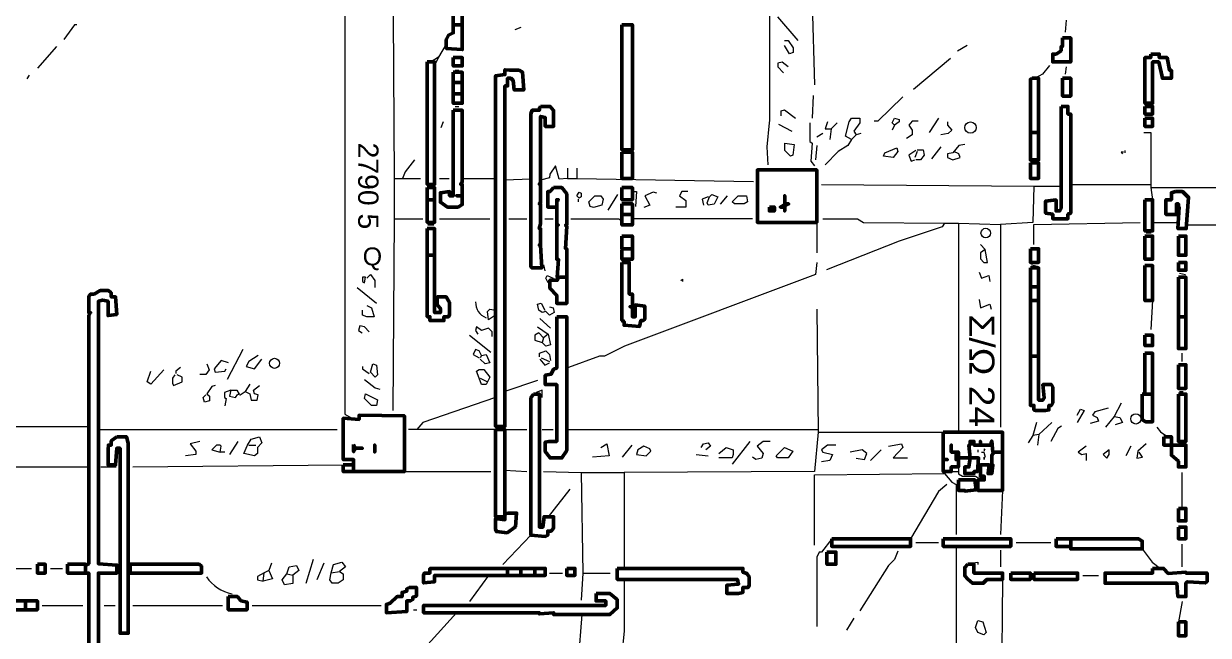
# Model space of a CAD drawing. Header units: metres. Extents: x 0.1 to 33.2, y 0 to 25.4.
# Drawn here: x 22.02 to 28.32, y 17.42 to 20.67 of the extents above; entities that cross this region are included whole.
import ezdxf

# ---------------------------------------------------------------- set-up
doc = ezdxf.new("R2010")
doc.units = ezdxf.units.M
for name, color, linetype, lineweight in [('P2D_GRAMMES', 7, 'Continuous', 18), ('P2D_MIKRA', 8, 'Continuous', 13), ('P2D_TOIXOI', 7, 'Continuous', 50), ('P2D_TOXA', 7, 'Continuous', 18)]:
    doc.layers.add(name, color=color, linetype=linetype, lineweight=lineweight)
doc.layers.add('P2D_KEIMENA', color=7, linetype='Continuous')
doc.styles.add('ARIAL', font='arial.ttf')

msp = doc.modelspace()

# ---------------------------------------------------------------- linework, layer by layer
at = {"layer": 'P2D_GRAMMES'}
for p, q in [((25.982924, 21.699009), (25.982924, 20.539075)), ((26.209625, 20.780375), (26.222594, 20.348575)), ((22.190075, 20.551775), (22.088475, 20.437475)), ((24.222075, 20.494625), (24.183975, 20.469726)), ((25.982924, 20.539075), (25.982924, 20.526375)), ((25.982924, 20.539075), (25.982924, 20.526375)), ((26.946225, 20.488275), (26.749375, 20.323175)), ((26.311225, 20.113625), (26.304875, 20.056475)), ((26.342975, 20.145375), (26.311225, 20.113625)), ((26.647775, 20.132675), (26.635075, 20.107275)), ((26.266775, 20.088225), (26.235025, 20.069175)), ((26.444575, 20.081875), (26.419175, 20.056475)), ((26.469975, 20.088225), (26.444575, 20.081875)), ((26.235025, 20.024725), (26.228675, 19.948525)), ((24.907875, 19.904075), (24.907875, 19.850034)), ((24.958675, 19.904075), (24.958675, 19.850034)), ((23.987125, 19.850034), (24.031575, 19.850034)), ((23.987125, 19.850034), (23.987125, 19.635761)), ((24.031575, 19.850034), (24.126825, 19.850034)), ((24.348887, 19.850034), (24.525956, 19.850034)), ((24.714021, 19.846925), (24.575869, 19.840575)), ((24.907875, 19.850034), (24.958675, 19.850034)), ((24.958675, 19.850034), (25.898475, 19.834225)), ((26.260425, 19.817918), (27.390465, 19.808825)), ((27.390465, 19.808825), (27.53434, 19.808825)), ((27.586168, 19.817918), (28.011525, 19.817918)), ((28.011525, 19.801121), (29.180125, 19.801121)), ((23.987125, 19.635761), (23.97975, 18.615025)), ((23.987125, 19.635761), (24.139525, 19.635761)), ((24.228425, 19.635761), (24.495125, 19.635761)), ((24.596725, 19.635761), (24.691975, 19.635761)), ((25.892125, 19.635761), (25.254348, 19.635761)), ((26.234478, 19.616015), (26.234478, 19.453225)), ((26.914475, 19.611975), (26.988477, 19.611975)), ((26.988477, 19.611975), (27.211715, 19.605625)), ((26.988477, 19.611975), (26.988477, 18.499612)), ((27.211715, 19.605625), (27.211715, 18.526125)), ((28.021741, 19.616015), (28.157699, 19.615386)), ((28.201943, 19.60373), (29.204055, 19.602635)), ((23.790275, 19.269075), (23.891875, 19.186525)), ((28.021741, 19.200283), (28.011525, 19.046825)), ((26.234478, 19.154775), (26.241375, 18.499612)), ((24.387175, 19.015075), (24.501475, 18.926175)), ((24.780875, 19.002375), (24.774525, 18.976975)), ((24.806275, 19.021425), (24.780875, 19.002375)), ((23.180675, 18.938875), (23.098125, 18.780125)), ((24.749125, 18.773775), (24.575869, 18.716625)), ((27.854275, 18.653125), (27.816175, 18.583275)), ((20.793279, 18.530627), (22.361339, 18.530627)), ((27.403425, 18.551525), (27.384375, 18.481675)), ((27.816175, 18.583275), (27.771725, 18.526125)), ((22.412819, 18.513687), (23.682325, 18.513687)), ((24.575869, 18.513687), (24.691975, 18.513687)), ((24.904219, 18.513687), (26.241225, 18.513886)), ((26.241375, 18.499612), (26.907435, 18.499612)), ((27.384375, 18.481675), (27.358975, 18.443575)), ((27.416125, 18.488025), (27.409775, 18.430875)), ((23.085425, 18.394117), (23.060025, 18.394117)), ((21.749712, 18.314414), (22.361339, 18.314414)), ((22.596475, 18.314414), (23.715784, 18.325822)), ((24.0411, 18.290034), (24.501475, 18.290034)), ((24.575869, 18.297525), (24.691975, 18.291175)), ((24.780875, 18.290034), (24.981782, 18.284825)), ((24.981782, 18.284825), (25.210028, 18.284825)), ((24.981782, 18.284825), (24.990425, 17.749855)), ((25.210028, 18.284825), (25.210028, 17.774803)), ((26.950162, 18.290034), (26.988477, 18.291175)), ((28.177709, 18.284825), (28.177709, 18.093714)), ((24.920575, 18.195925), (24.806275, 18.049452)), ((27.223244, 18.189998), (27.211715, 17.954625)), ((24.714021, 17.95145), (24.564975, 17.795875)), ((26.762075, 17.91216), (26.882725, 17.91216)), ((27.295475, 17.91216), (27.479625, 17.91216)), ((28.177709, 17.903825), (28.177709, 17.783175)), ((26.97554, 17.891266), (26.97554, 16.627475)), ((21.790025, 17.774803), (22.056725, 17.774803)), ((23.333075, 17.802225), (23.320375, 17.764125)), ((23.555325, 17.821275), (23.517225, 17.694275)), ((23.320375, 17.764125), (23.294975, 17.751425)), ((23.415625, 17.745075), (23.447375, 17.738725)), ((23.650575, 17.751425), (23.695025, 17.757775)), ((24.488775, 17.737625), (24.387175, 17.599025)), ((24.990425, 17.749855), (24.981782, 17.605375)), ((24.990425, 17.749855), (25.136475, 17.749855)), ((27.651075, 17.737625), (27.733625, 17.737625)), ((28.178125, 17.599025), (28.159041, 17.489613)), ((22.113875, 17.577286), (22.329775, 17.577286)), ((22.596475, 17.577286), (23.072725, 17.577286)), ((23.231475, 17.577286), (23.917275, 17.577286)), ((24.317325, 17.5387), (23.364825, 16.481425))]:
    msp.add_line(p, q, dxfattribs=at)
for points in [[(23.720425, 20.888325), (23.726775, 21.002695), (23.97975, 21.002695), (23.987125, 19.850034)], [(23.7236, 20.816258), (23.7236, 18.595975), (23.769711, 18.569661)], [(24.26335, 20.564475), (24.222075, 20.494625), (24.201862, 20.450175)], [(25.982924, 20.526375), (25.982924, 20.158075), (25.981025, 20.145375), (25.968325, 20.018375), (25.974675, 19.923125)], [(27.473275, 20.450175), (27.435175, 20.405725), (27.397075, 20.382909)], [(26.215975, 20.291425), (26.209625, 20.170447), (26.209625, 20.170447)], [(26.419175, 20.056475), (26.387425, 20.075525), (26.406475, 20.151725), (26.419175, 20.170447), (26.463625, 20.170447), (26.463625, 20.145375), (26.431875, 20.100925), (26.444575, 20.081875)], [(26.198036, 20.145375), (26.198036, 20.04695), (26.209625, 20.037425), (26.203275, 19.942175), (26.222325, 19.916775), (26.222325, 19.916775)], [(26.292175, 20.151725), (26.279475, 20.113625), (26.311225, 20.113625)], [(26.774775, 20.155189), (26.743025, 20.155189), (26.723975, 20.132675), (26.743025, 20.107275), (26.743025, 20.081875), (26.711275, 20.062825)], [(26.419175, 20.056475), (26.400125, 20.024725), (26.349325, 19.992975), (26.279475, 19.923125)], [(27.974925, 20.093554), (28.011525, 20.093554), (28.011525, 19.802475), (28.021741, 19.736963)], [(27.022425, 20.031075), (26.990675, 20.024725), (26.958925, 19.986625), (26.929423, 19.980275), (26.929423, 19.961225), (26.958925, 19.948525), (26.997025, 19.961225), (26.990675, 19.980275), (26.96413, 19.992871)], [(24.095075, 19.948525), (24.044275, 19.885025), (24.031575, 19.850034)], [(24.907875, 19.850034), (24.863425, 19.846925), (24.844375, 19.916775), (24.815094, 19.872325), (24.812625, 19.853275), (24.765, 19.840575)], [(27.390465, 19.808825), (27.384375, 19.616015), (27.211715, 19.605625)], [(24.926925, 19.635761), (25.180925, 19.635761), (25.198326, 19.624675)], [(26.266775, 19.635761), (26.450925, 19.635761), (26.482675, 19.616015), (26.914475, 19.611975)], [(26.914475, 19.611975), (26.901775, 19.592925), (26.673175, 19.516725), (26.285825, 19.364325)], [(27.390465, 19.497675), (27.390465, 19.605625), (27.955875, 19.616015)], [(27.104975, 19.497675), (27.130375, 19.472275), (27.105081, 19.453225), (27.105081, 19.421475), (27.124025, 19.403187), (27.143075, 19.403187), (27.130375, 19.472275)], [(24.749125, 19.059525), (24.806275, 19.021425), (24.818975, 18.964275), (24.793575, 18.957925), (24.774525, 18.976975)], [(24.780875, 19.002375), (24.755475, 19.027775), (24.73492, 19.015075), (24.73492, 18.989675), (24.774525, 18.976975)], [(23.263225, 18.907125), (23.212425, 18.875375), (23.199725, 18.849975), (23.244175, 18.837275), (23.282275, 18.888075)], [(22.761575, 18.830925), (22.691725, 18.754725), (22.672675, 18.767425), (22.691725, 18.824575)], [(23.117175, 18.722975), (23.084014, 18.710275), (23.084014, 18.684875), (23.091775, 18.678525), (23.085425, 18.640425)], [(23.117175, 18.722975), (23.110825, 18.691225), (23.142575, 18.684875), (23.155275, 18.702064), (23.167975, 18.697575), (23.193375, 18.716625)], [(23.117175, 18.722975), (23.148925, 18.722975), (23.161625, 18.702064)], [(23.218775, 18.754725), (23.193375, 18.716625), (23.218775, 18.703925), (23.225125, 18.670058), (23.256875, 18.670058), (23.263225, 18.697575), (23.244175, 18.703925), (23.237825, 18.722975), (23.269575, 18.748375)], [(24.525956, 18.684875), (24.139525, 18.551525), (24.107775, 18.513687)], [(27.485975, 18.551525), (27.416125, 18.488025), (27.384375, 18.481675)], [(27.816175, 18.583275), (27.847925, 18.576925), (27.860625, 18.551525), (27.822525, 18.538825)], [(24.525956, 18.513687), (24.107775, 18.513687), (24.063325, 18.513425)], [(26.241375, 18.499612), (26.222325, 18.290034), (25.210028, 18.284825)], [(28.044775, 18.526125), (28.063825, 18.500725), (28.101925, 18.475007)], [(26.616025, 18.424525), (26.685875, 18.437225), (26.692225, 18.418175), (26.641425, 18.362292), (26.717625, 18.362292)], [(27.668538, 18.424525), (27.625675, 18.392775), (27.644725, 18.380075), (27.668538, 18.386425), (27.668538, 18.348325)], [(26.988477, 18.354143), (26.988477, 18.278475), (27.009725, 18.265365), (27.079575, 18.265365), (27.111325, 18.245555)], [(26.222594, 17.897475), (26.222594, 18.272125), (26.914475, 18.279527), (26.952575, 18.234025), (26.97554, 18.221325), (26.97554, 17.954625)], [(26.927175, 18.221325), (26.882725, 18.183225), (26.7335, 17.932799)], [(26.3144, 17.932799), (26.260425, 17.861728), (26.247725, 17.861728), (26.234478, 17.833975), (26.234478, 17.465675)], [(26.666825, 17.865725), (26.647775, 17.821275), (26.616025, 17.789525), (26.463625, 17.548225)], [(27.966662, 17.878425), (28.019375, 17.808575), (28.063825, 17.774803)], [(23.650575, 17.751425), (23.663275, 17.795875), (23.707725, 17.808575), (23.726775, 17.783175), (23.695025, 17.757775)], [(23.320375, 17.764125), (23.339425, 17.719675), (23.288625, 17.706975)], [(23.695025, 17.757775), (23.715784, 17.745075), (23.715784, 17.713325), (23.688675, 17.695464), (23.656925, 17.695464), (23.644225, 17.713325), (23.650575, 17.751425)], [(25.210028, 17.716405), (25.210028, 17.440275), (25.198326, 17.319625), (25.198326, 16.646525)], [(27.223244, 17.716405), (27.211715, 16.580812), (27.125676, 16.580812)], [(24.984075, 17.529175), (24.965879, 17.281525), (24.965879, 16.646525)]]:
    msp.add_lwpolyline(points, dxfattribs=at)
for points in [[(26.647775, 20.132675), (26.635075, 20.145375), (26.647775, 20.170775), (26.673969, 20.164425), (26.673969, 20.151725)], [(26.590625, 19.967575), (26.596975, 19.986625), (26.660475, 20.012025), (26.666825, 19.992975), (26.641425, 19.961225)], [(24.488775, 19.097625), (24.482425, 19.142075), (24.495125, 19.154775), (24.525956, 19.148425), (24.525956, 19.123025)], [(23.060025, 18.394117), (23.066375, 18.424525), (23.060025, 18.430875), (23.040975, 18.430875), (23.015575, 18.405475)], [(27.790775, 18.405475), (27.759025, 18.380075), (27.778075, 18.361025), (27.790775, 18.380075)], [(23.415625, 17.745075), (23.428325, 17.783175), (23.466425, 17.789525), (23.479125, 17.764125), (23.447375, 17.738725), (23.447375, 17.694275), (23.402925, 17.687925), (23.390225, 17.713325)], [(23.288625, 17.706975), (23.294975, 17.751425), (23.26005, 17.732375), (23.26005, 17.713325)]]:
    msp.add_lwpolyline(points, close=True, dxfattribs=at)
at = {"layer": 'P2D_MIKRA'}
for p, q in [((26.025475, 20.710525), (26.133425, 20.583525)), ((27.562175, 20.691475), (27.555825, 20.627975)), ((24.660225, 20.653375), (24.628475, 20.640675)), ((27.035125, 20.558125), (26.984325, 20.526375)), ((24.310975, 20.425833), (24.330025, 20.425833)), ((27.562175, 20.443825), (27.555825, 20.405725)), ((22.044025, 20.399375), (22.031325, 20.380325)), ((24.310975, 20.232932), (24.330025, 20.232932)), ((26.882725, 20.170775), (26.831925, 20.094575)), ((24.247475, 20.151725), (24.234775, 20.119975)), ((26.031825, 20.139025), (26.101675, 20.100925)), ((26.768425, 19.992975), (26.755725, 19.961225)), ((26.895425, 20.018375), (26.844625, 19.954875)), ((27.873325, 19.999325), (27.873325, 19.986625)), ((24.171275, 19.817918), (24.190325, 19.817918)), ((24.228425, 19.850034), (24.279225, 19.850034)), ((24.965879, 19.738975), (24.965879, 19.726275)), ((25.174575, 19.764375), (25.123775, 19.681825)), ((25.758775, 19.758025), (25.720675, 19.713575)), ((24.164925, 19.602635), (24.196675, 19.602635)), ((24.787225, 19.635761), (24.831675, 19.635761)), ((27.987625, 19.561175), (28.013025, 19.561175)), ((28.171775, 19.582967), (28.190825, 19.582967)), ((24.780875, 19.389725), (24.787225, 19.357975)), ((27.378025, 19.389725), (27.409775, 19.383375)), ((28.165425, 19.345275), (28.197175, 19.338925)), ((24.761825, 19.103975), (24.818975, 19.053175)), ((24.450675, 18.907125), (24.444325, 18.894425)), ((28.177709, 18.919825), (28.177709, 18.875375)), ((24.768175, 18.894425), (24.812625, 18.875375)), ((24.444325, 18.786475), (24.482425, 18.767425)), ((28.165425, 18.716625), (28.184475, 18.716625)), ((24.774525, 18.513687), (24.831675, 18.513687)), ((23.155275, 18.449925), (23.110825, 18.380075)), ((23.212425, 18.430875), (23.250525, 18.430875)), ((25.250775, 18.430875), (25.199975, 18.367375)), ((25.879425, 18.449925), (25.784175, 18.329275)), ((26.577925, 18.405475), (26.520775, 18.348325)), ((27.092275, 18.405475), (27.092275, 18.392775)), ((27.905075, 18.424525), (27.879675, 18.373725)), ((25.593675, 18.380075), (25.657175, 18.373725)), ((22.425025, 18.314414), (22.507575, 18.314414)), ((27.211715, 17.872075), (27.211715, 17.783175)), ((22.158325, 17.774803), (22.221825, 17.774803)), ((23.612475, 17.802225), (23.574375, 17.713325)), ((24.812625, 17.749855), (24.882475, 17.749855)), ((22.444075, 17.577286), (22.501225, 17.577286)), ((24.088725, 17.554543), (24.107775, 17.554543)), ((26.431875, 17.510125), (26.393775, 17.446625))]:
    msp.add_line(p, q, dxfattribs=at)
for points in [[(22.298025, 20.668199), (22.285325, 20.668199), (22.228175, 20.589875)], [(26.063575, 20.583525), (26.082625, 20.583525), (26.110066, 20.545425), (26.110066, 20.520025), (26.088975, 20.513675), (26.063575, 20.558125)], [(26.082625, 20.443825), (26.050875, 20.469225), (26.02803, 20.462875), (26.02803, 20.443825), (26.057225, 20.412075)], [(26.692225, 20.285075), (26.558875, 20.155189), (26.539825, 20.155189)], [(26.044525, 20.183475), (26.044525, 20.208875), (26.063575, 20.215225), (26.120725, 20.170775)], [(26.929423, 20.151725), (26.929423, 20.132675), (26.952575, 20.107275), (26.933525, 20.088225), (26.895425, 20.081875)], [(26.762075, 19.999325), (26.723975, 19.973925), (26.736675, 19.942175), (26.755725, 19.948525)], [(26.768425, 20.001895), (26.800175, 20.001895), (26.806525, 19.973925), (26.787475, 19.948769), (26.762075, 19.948769)], [(27.866975, 19.990506), (27.854275, 19.990506), (27.860625, 19.980275)], [(25.257125, 19.779694), (25.276175, 19.779694), (25.269825, 19.700875)], [(25.384125, 19.770725), (25.365075, 19.777075), (25.320625, 19.758025), (25.346025, 19.707225), (25.314275, 19.694525)], [(25.549225, 19.779694), (25.517475, 19.779694), (25.504775, 19.758025), (25.538377, 19.732625), (25.538377, 19.697372), (25.485725, 19.697372)], [(25.657175, 19.751675), (25.625425, 19.738975), (25.631775, 19.707225)], [(26.235025, 19.402425), (26.228675, 19.338925), (25.212675, 18.957925), (25.104725, 18.903244), (25.079325, 18.903244), (24.914225, 18.843625)], [(27.098625, 19.351625), (27.111325, 19.319875), (27.149425, 19.332575), (27.155775, 19.300825)], [(23.841075, 19.319875), (23.860125, 19.338925), (23.882768, 19.307175), (23.882768, 19.269075)], [(24.806275, 19.294475), (24.793575, 19.319875), (24.799925, 19.332575), (24.831675, 19.319875)], [(25.511125, 19.307175), (25.519667, 19.313525), (25.519667, 19.300825)], [(23.841075, 19.173825), (23.866475, 19.161125), (23.879175, 19.113727), (23.841075, 19.113727), (23.817187, 19.123025), (23.817187, 19.148425)], [(24.812625, 19.167475), (24.831675, 19.161125), (24.838025, 19.135725), (24.812625, 19.123025), (24.793575, 19.142075), (24.774525, 19.135725), (24.755475, 19.148425), (24.749125, 19.180175), (24.768175, 19.186525), (24.787225, 19.148425)], [(27.098625, 19.205575), (27.104975, 19.161125), (27.155775, 19.180175), (27.162125, 19.154775)], [(23.853775, 19.034125), (23.828375, 19.059525), (23.802975, 19.065875), (23.796625, 19.040475), (23.815675, 19.027775)], [(24.507825, 19.008725), (24.507825, 19.034125), (24.488775, 19.053175), (24.450675, 19.040475), (24.425275, 19.059525), (24.418925, 19.040475), (24.431625, 19.021425)], [(24.450675, 18.907125), (24.437975, 18.932525), (24.418925, 18.938875), (24.406225, 18.913475), (24.437975, 18.894425)], [(24.450675, 18.907125), (24.476075, 18.913475), (24.495125, 18.869025), (24.469725, 18.862675), (24.444325, 18.888075)], [(24.758909, 18.900775), (24.758909, 18.919825), (24.793575, 18.932525), (24.812625, 18.913475), (24.818975, 18.881725)], [(22.990175, 18.862675), (23.002875, 18.830925), (22.983825, 18.807029), (22.952075, 18.807029)], [(23.104475, 18.869025), (23.066375, 18.881725), (23.028275, 18.837275), (23.034625, 18.818225), (23.085425, 18.824575), (23.091775, 18.837275)], [(23.817187, 18.849975), (23.817187, 18.837275), (23.853775, 18.811875)], [(24.761825, 18.888075), (24.787225, 18.856325), (24.812625, 18.869025)], [(22.818725, 18.805525), (22.806585, 18.786475), (22.806585, 18.761075), (22.812375, 18.748375), (22.858845, 18.767425), (22.858845, 18.792825), (22.831425, 18.805525)], [(22.850475, 18.843625), (22.825075, 18.824575), (22.825075, 18.811875)], [(23.034625, 18.748375), (23.015575, 18.742025), (22.990175, 18.703925), (23.003648, 18.691225), (23.003648, 18.665825), (22.977475, 18.659475), (22.971125, 18.684875), (22.983825, 18.697575)], [(23.828375, 18.780125), (23.885525, 18.735675), (23.910925, 18.729325)], [(24.774525, 18.684875), (24.774525, 18.722975), (24.742775, 18.710275)], [(27.619325, 18.589625), (27.638375, 18.621375), (27.657425, 18.615025), (27.619325, 18.551525)], [(27.784425, 18.627725), (27.714575, 18.608675), (27.701875, 18.589625), (27.727275, 18.576925), (27.733625, 18.557875), (27.689175, 18.545175)], [(27.536775, 18.532475), (27.517725, 18.519775), (27.479625, 18.449925)], [(22.952075, 18.449925), (22.901275, 18.437225), (22.932118, 18.399125), (22.932118, 18.380075), (22.875875, 18.373725)], [(25.085675, 18.418175), (25.117425, 18.437225), (25.130125, 18.373725), (25.041225, 18.367375)], [(25.619075, 18.418175), (25.631775, 18.437225), (25.657175, 18.443575), (25.669875, 18.424525), (25.644475, 18.405475)], [(25.714325, 18.386425), (25.752425, 18.418175), (25.790438, 18.405475), (25.790438, 18.380075), (25.784175, 18.362292), (25.714325, 18.362292)], [(25.987375, 18.450869), (25.949275, 18.450869), (25.917525, 18.424525), (25.949275, 18.386425), (25.942925, 18.361025), (25.911175, 18.354675), (25.892125, 18.367375)], [(26.336625, 18.430875), (26.292175, 18.430875), (26.260425, 18.405475), (26.266775, 18.392775), (26.317575, 18.380075), (26.304875, 18.348325), (26.260425, 18.341975)], [(26.444575, 18.361025), (26.489025, 18.354675), (26.501725, 18.386425), (26.476325, 18.405475), (26.412825, 18.392775)], [(27.130375, 18.405475), (27.125676, 18.411825), (27.125676, 18.399125)], [(27.987625, 18.437225), (27.943175, 18.399125), (27.936825, 18.361025), (27.968575, 18.367375), (27.949525, 18.392775)], [(27.111325, 18.394117), (27.124025, 18.394117), (27.130375, 18.367375)], [(27.125676, 18.367375), (27.125676, 18.354675), (27.125676, 18.367375)], [(27.054175, 17.802225), (27.092275, 17.808575), (27.092275, 17.795875)]]:
    msp.add_lwpolyline(points, dxfattribs=at)
for points in [[(26.064509, 20.037425), (26.114375, 20.031075), (26.108025, 19.973925), (26.095325, 19.967575), (26.064509, 19.999325)], [(24.971375, 19.745325), (24.958675, 19.758025), (24.971375, 19.777075), (24.981782, 19.770725), (24.981782, 19.751675)], [(25.053925, 19.758025), (25.085675, 19.758025), (25.098375, 19.738975), (25.092025, 19.707225), (25.047575, 19.694525), (25.028525, 19.700875), (25.022175, 19.726275)], [(25.663525, 19.751675), (25.676225, 19.764375), (25.707975, 19.751675), (25.688925, 19.713575), (25.657175, 19.707225), (25.650825, 19.719925)], [(25.815925, 19.758025), (25.860375, 19.758025), (25.866725, 19.726275), (25.847675, 19.714766), (25.796875, 19.714766), (25.784175, 19.726275)], [(23.834725, 19.324381), (23.817187, 19.324381), (23.817187, 19.300825), (23.828375, 19.294475)], [(23.860125, 18.818225), (23.872825, 18.862675), (23.891875, 18.856325), (23.898225, 18.805525), (23.885525, 18.792825)], [(24.476075, 18.752684), (24.450675, 18.752684), (24.437975, 18.786475), (24.425275, 18.824575), (24.437975, 18.833759), (24.463375, 18.833759), (24.495125, 18.792825)], [(23.834725, 18.703925), (23.898225, 18.672175), (23.891875, 18.641846), (23.866475, 18.641846), (23.828375, 18.678525)], [(23.26005, 18.418175), (23.26005, 18.386425), (23.244175, 18.373725), (23.187025, 18.386425), (23.206075, 18.430875), (23.225125, 18.462625), (23.269575, 18.475325), (23.282275, 18.443575)], [(25.346025, 18.411825), (25.314275, 18.424525), (25.282525, 18.405475), (25.276175, 18.380075), (25.326975, 18.373725), (25.352375, 18.399125)], [(26.063575, 18.418175), (26.108025, 18.399125), (26.082625, 18.362292), (26.025475, 18.362292), (26.019125, 18.373725)], [(27.092275, 17.497425), (27.117675, 17.491075), (27.136725, 17.433925), (27.124025, 17.421225), (27.092275, 17.433925), (27.079575, 17.459325)]]:
    msp.add_lwpolyline(points, close=True, dxfattribs=at)
at = {"layer": 'P2D_TOIXOI'}
for points in [[(24.300654, 21.15185), (24.300654, 21.024882), (24.300654, 21.024882), (24.300654, 20.668199), (24.348887, 20.668199), (24.348887, 20.97405), (24.40305, 20.9804), (24.40305, 21.024882), (24.348887, 21.024882), (24.348887, 21.15185)], [(24.300654, 20.668199), (24.300654, 20.6248), (24.27605, 20.6121), (24.26335, 20.5867), (24.26335, 20.54225), (24.348887, 20.5359), (24.348887, 20.668199)], [(25.198326, 20.668199), (25.198326, 20.001895), (25.254348, 20.001895), (25.254348, 20.668199)], [(27.542319, 20.598085), (27.542319, 20.55495), (27.53434, 20.5486), (27.53434, 20.52955), (27.5082, 20.511807), (27.490615, 20.511807), (27.490615, 20.469726), (27.586168, 20.469726), (27.586168, 20.598085)], [(24.300654, 20.492915), (24.300654, 20.448443), (24.348887, 20.448443), (24.348887, 20.492915)], [(28.011525, 20.511807), (28.011525, 20.492915), (27.980302, 20.492915), (27.980302, 20.250294), (28.021741, 20.250294), (28.021741, 20.469726), (28.0543, 20.469726), (28.07335, 20.382909), (28.121811, 20.382909), (28.121811, 20.425833), (28.11145, 20.425833), (28.09875, 20.492915), (28.056887, 20.492915), (28.056887, 20.511807)], [(24.162241, 20.469726), (24.162241, 20.30095), (24.162241, 20.30095), (24.162241, 20.232932), (24.16175, 20.232932), (24.162241, 20.2184), (24.162241, 20.093554), (24.16175, 20.093554), (24.162241, 20.0914), (24.162241, 20.04695), (24.16175, 20.04695), (24.162241, 20.0406), (24.162241, 20.001895), (24.162241, 20.001895), (24.162241, 19.817918), (24.201862, 19.817918), (24.201862, 20.271581), (24.19985, 20.271581), (24.201862, 20.2692), (24.201862, 20.469726)], [(24.5999, 20.425833), (24.575869, 20.42795), (24.575869, 20.40255), (24.525956, 20.3962), (24.525956, 18.530627), (24.575869, 18.530627), (24.575869, 18.572389), (24.575869, 18.572389), (24.575869, 18.7325), (24.575869, 18.7325), (24.575869, 20.342622), (24.589634, 20.342622), (24.589634, 20.382909), (24.60625, 20.382909), (24.61895, 20.3708), (24.6253, 20.321027), (24.6761, 20.321027), (24.66975, 20.41525), (24.6507, 20.425833)], [(24.300654, 20.41525), (24.300654, 20.361153), (24.348887, 20.361153), (24.348887, 20.41525)], [(24.300654, 20.361153), (24.300654, 20.30095), (24.348887, 20.30095), (24.348887, 20.361153)], [(27.3812, 20.382909), (27.371641, 20.37715), (27.371641, 20.250294), (27.371641, 20.250294), (27.371641, 20.093554), (27.415096, 20.093554), (27.415096, 20.382909)], [(27.542319, 20.382909), (27.542319, 20.28825), (27.586168, 20.28825), (27.586168, 20.382909)], [(24.300654, 20.30095), (24.300654, 20.250294), (24.348887, 20.250294), (24.348887, 20.30095)], [(24.765, 20.232932), (24.758909, 20.22475), (24.758909, 20.212991), (24.72055, 20.212991), (24.714021, 20.193), (24.714021, 20.03425), (24.714021, 20.03425), (24.714021, 19.3802), (24.72055, 19.37385), (24.77135, 19.37385), (24.765, 19.4945), (24.75865, 19.4945), (24.765, 19.50085), (24.765, 19.582967), (24.75865, 19.582967), (24.765, 19.6088), (24.765, 19.714766), (24.75865, 19.714766), (24.765, 19.7231), (24.765, 19.817918), (24.75865, 19.817918), (24.765, 19.8247), (24.765, 20.1803), (24.790605, 20.17395), (24.790605, 20.126779), (24.83485, 20.126779), (24.83485, 20.21205), (24.8158, 20.232932)], [(27.53434, 20.232932), (27.53434, 20.126779), (27.53434, 20.126779), (27.53434, 19.69135), (27.52725, 19.677334), (27.507882, 19.677334), (27.507882, 19.7358), (27.452364, 19.72945), (27.452364, 19.66595), (27.490615, 19.6596), (27.490615, 19.635761), (27.542319, 19.635761), (27.542319, 19.635761), (27.571303, 19.635761), (27.571303, 19.6596), (27.586168, 19.66595), (27.586168, 19.736963), (27.586168, 19.736963), (27.586168, 20.192332), (27.571303, 20.192332), (27.571303, 20.232932)], [(27.980302, 20.232932), (27.980302, 20.192332), (28.021741, 20.192332), (28.021741, 20.232932)], [(24.300654, 20.212991), (24.300654, 19.76755), (24.30145, 19.758025), (24.280957, 19.758025), (24.280957, 19.78025), (24.232235, 19.7739), (24.232235, 19.7231), (24.2697, 19.697372), (24.32685, 19.697372), (24.348887, 19.7104), (24.348887, 19.758025), (24.319706, 19.758025), (24.319706, 19.758025), (24.348887, 19.758025), (24.348887, 19.817918), (24.33955, 19.817918), (24.348887, 19.83105), (24.348887, 20.001895), (24.348887, 20.001895), (24.348887, 20.192332), (24.348887, 20.192332), (24.348887, 20.212991)], [(27.980302, 20.170447), (27.980302, 20.126779), (28.021741, 20.126779), (28.021741, 20.170447)], [(27.371641, 20.093554), (27.371641, 19.948769), (27.415096, 19.948769), (27.415096, 20.093554)], [(25.198326, 19.990506), (25.198326, 19.850034), (25.254348, 19.850034), (25.254348, 19.990506)], [(27.371641, 19.93265), (27.371641, 19.850034), (27.415096, 19.850034), (27.415096, 19.93265)], [(26.19375, 19.895649), (26.1874, 19.895649), (25.918942, 19.895649), (25.918942, 19.616015), (26.234478, 19.616015), (26.234478, 19.895649)], [(24.162241, 19.801121), (24.162241, 19.736963), (24.201862, 19.736963), (24.201862, 19.801121)], [(24.83485, 19.801121), (24.8158, 19.779694), (24.8031, 19.779694), (24.8031, 19.697372), (24.8516, 19.697372), (24.8516, 19.736963), (24.86025, 19.736963), (24.8516, 19.72945), (24.8516, 19.602635), (24.86025, 19.602635), (24.8516, 19.60245), (24.8516, 19.419957), (24.86025, 19.419957), (24.8539, 19.324381), (24.904219, 19.324381), (24.904219, 19.47545), (24.89835, 19.47545), (24.9047, 19.5961), (24.89835, 19.602635), (24.904219, 19.602635), (24.904219, 19.76755), (24.8793, 19.801121)], [(25.198326, 19.801121), (25.198326, 19.736963), (25.254348, 19.736963), (25.254348, 19.801121)], [(24.162241, 19.736963), (24.162241, 19.616015), (24.201862, 19.616015), (24.201862, 19.736963)], [(26.064509, 19.758025), (26.064509, 19.758025), (26.064509, 19.714766), (26.0858, 19.714766), (26.064509, 19.70405), (26.064509, 19.677334), (26.064509, 19.677334), (26.064509, 19.697372), (26.04135, 19.697372), (26.064509, 19.7104)], [(27.980302, 19.736963), (27.980302, 19.5707), (28.021741, 19.5707), (28.021741, 19.736963)], [(28.1432, 19.779694), (28.121811, 19.7739), (28.121811, 19.736963), (28.0924, 19.736963), (28.0924, 19.658656), (28.147974, 19.658656), (28.147974, 19.714766), (28.159041, 19.714766), (28.159041, 19.697372), (28.16225, 19.697372), (28.1559, 19.582967), (28.20035, 19.582967), (28.21305, 19.7485), (28.1813, 19.779694)], [(25.198326, 19.714766), (25.198326, 19.658656), (25.254348, 19.658656), (25.254348, 19.714766)], [(25.982924, 19.697372), (26.0096, 19.697372), (26.0096, 19.677334), (25.982924, 19.677334)], [(25.198326, 19.658656), (25.198326, 19.602635), (25.254348, 19.602635), (25.254348, 19.658656)], [(24.162241, 19.582967), (24.162241, 19.522678), (24.162241, 19.522678), (24.162241, 19.441583), (24.201862, 19.441583), (24.201862, 19.582967)], [(25.198326, 19.542815), (25.198326, 19.47545), (25.254348, 19.47545), (25.254348, 19.542815)], [(27.980302, 19.542815), (27.980302, 19.419957), (28.021741, 19.419957), (28.021741, 19.542815)], [(28.159041, 19.542815), (28.159041, 19.441583), (28.198901, 19.441583), (28.198901, 19.542815)], [(25.2095, 19.47545), (25.198326, 19.4691), (25.198326, 19.419957), (25.254348, 19.419957), (25.254348, 19.47545)], [(27.371641, 19.47545), (27.371641, 19.403187), (27.415096, 19.403187), (27.415096, 19.47545)], [(24.162241, 19.441583), (24.162241, 19.113727), (24.176971, 19.113727), (24.176971, 19.093199), (24.251397, 19.093199), (24.251397, 19.113727), (24.27605, 19.113727), (24.280957, 19.1262), (24.280957, 19.1897), (24.26335, 19.219545), (24.215511, 19.219545), (24.215511, 19.177), (24.232235, 19.15795), (24.232235, 19.135725), (24.201862, 19.135725), (24.201862, 19.403187), (24.201862, 19.403187), (24.201862, 19.441583)], [(25.198326, 19.403187), (25.198326, 19.09445), (25.210028, 19.0881), (25.210028, 19.06905), (25.29205, 19.0627), (25.2984, 19.093199), (25.3111, 19.093199), (25.319919, 19.1008), (25.319919, 19.17065), (25.268767, 19.177), (25.268767, 19.113727), (25.254348, 19.113727), (25.254348, 19.167475), (25.24125, 19.167475), (25.254348, 19.17065), (25.254348, 19.23415), (25.236714, 19.23415), (25.236714, 19.37385), (25.236714, 19.37385), (25.236714, 19.403187)], [(27.371641, 19.37385), (27.371641, 19.272762), (27.415096, 19.272762), (27.415096, 19.37385)], [(27.980302, 19.38655), (27.980302, 19.200283), (28.021741, 19.200283), (28.021741, 19.38655)], [(28.159041, 19.403187), (28.159041, 19.36115), (28.198901, 19.36115), (28.198901, 19.403187)], [(24.86025, 19.324381), (24.8539, 19.308233), (24.815094, 19.308233), (24.815094, 19.2659), (24.8516, 19.2278), (24.8516, 19.185043), (24.904219, 19.185043), (24.904219, 19.324381)], [(28.159041, 19.324381), (28.159041, 19.113727), (28.198901, 19.113727), (28.198901, 19.324381)], [(27.371641, 19.272762), (27.371641, 19.200283), (27.415096, 19.200283), (27.415096, 19.272762)], [(27.371641, 19.200283), (27.371641, 18.903244), (27.415096, 18.903244), (27.415096, 19.200283)], [(24.8516, 19.113727), (24.8516, 18.84045), (24.83485, 18.8341), (24.82215, 18.8087), (24.790605, 18.80235), (24.790605, 18.752684), (24.83485, 18.752684), (24.83485, 18.752684), (24.8516, 18.752684), (24.8516, 18.450869), (24.80945, 18.450869), (24.790605, 18.44675), (24.790605, 18.39595), (24.8158, 18.362292), (24.8793, 18.362292), (24.904219, 18.4023), (24.904219, 19.113727)], [(28.159041, 19.113727), (28.159041, 18.944055), (28.198901, 18.944055), (28.198901, 19.113727)], [(27.980302, 19.015808), (27.980302, 18.960306), (28.021741, 18.960306), (28.021741, 19.015808)], [(27.980302, 18.919947), (27.980302, 18.702064), (28.021741, 18.702064), (28.021741, 18.919947)], [(27.371641, 18.903244), (27.371641, 18.641846), (27.390465, 18.641846), (27.390465, 18.6182), (27.40025, 18.614813), (27.45105, 18.614813), (27.46969, 18.6182), (27.46969, 18.641846), (27.4828, 18.641846), (27.490615, 18.6563), (27.490615, 18.73885), (27.4828, 18.752684), (27.43835, 18.752684), (27.4447, 18.6817), (27.43835, 18.670058), (27.415096, 18.670058), (27.415096, 18.880138), (27.415096, 18.880138), (27.415096, 18.903244)], [(28.159041, 18.858442), (28.159041, 18.7325), (28.198901, 18.7325), (28.198901, 18.858442)], [(24.7269, 18.702064), (24.714021, 18.6817), (24.714021, 18.641846), (24.7142, 18.641846), (24.714021, 18.6309), (24.714021, 18.572389), (24.714021, 18.572389), (24.714021, 17.95145), (24.7904, 17.9451), (24.8031, 17.95145), (24.8031, 17.972942), (24.82215, 17.972942), (24.83485, 17.98955), (24.83485, 18.049452), (24.78405, 18.049452), (24.7777, 17.994658), (24.758909, 17.994658), (24.758909, 18.702064)], [(27.966662, 18.702064), (27.966662, 18.5674), (27.98445, 18.5547), (28.021741, 18.5547), (28.021741, 18.702064)], [(28.159041, 18.702064), (28.159041, 18.450869), (28.198901, 18.450869), (28.198901, 18.702064)], [(23.7998, 18.589422), (23.799537, 18.589422), (23.799537, 18.5674), (23.715784, 18.57375), (23.715784, 18.354143), (23.770422, 18.354143), (23.770422, 18.290034), (24.0411, 18.290034), (24.0411, 18.58645)], [(22.51075, 18.475007), (22.480924, 18.4531), (22.480924, 18.430875), (22.4663, 18.430875), (22.463997, 18.40865), (22.463997, 18.325822), (22.5044, 18.325822), (22.51075, 18.413845), (22.528402, 18.413845), (22.528402, 17.796474), (22.528402, 17.796474), (22.528402, 17.429692), (22.57193, 17.429692), (22.57193, 18.4404), (22.56155, 18.475007)], [(24.525956, 18.513687), (24.525956, 18.049452), (24.575869, 18.049452), (24.575869, 18.513687)], [(26.907435, 18.499612), (26.907435, 18.354143), (26.929423, 18.354143), (26.929423, 18.354143), (26.907435, 18.354143), (26.907435, 18.290034), (26.950162, 18.290034), (26.950162, 18.314414), (26.988477, 18.314414), (26.988477, 18.354143), (26.97554, 18.354143), (26.97554, 18.394117), (26.950162, 18.394117), (26.950162, 18.430875), (26.950162, 18.430875), (26.950162, 18.394117), (26.988477, 18.394117), (26.988477, 18.362292), (27.051, 18.362292), (27.04465, 18.314414), (27.021987, 18.314414), (27.021987, 18.279527), (27.070416, 18.279527), (27.070416, 18.290034), (27.0891, 18.290034), (27.09545, 18.362292), (27.051, 18.362292), (27.04465, 18.430875), (27.050603, 18.430875), (27.050603, 18.450869), (27.070416, 18.450869), (27.070416, 18.430875), (27.105081, 18.430875), (27.105081, 18.450869), (27.105081, 18.450869), (27.105081, 18.430875), (27.15895, 18.430875), (27.1653, 18.4531), (27.17165, 18.394117), (27.223244, 18.394117), (27.223244, 18.499612)], [(28.081023, 18.475007), (28.081023, 18.430875), (28.121811, 18.430875), (28.121811, 18.3769), (28.159041, 18.34515), (28.159041, 18.314414), (28.198901, 18.314414), (28.198901, 18.430875), (28.159041, 18.430875), (28.159041, 18.430875), (28.121811, 18.430875), (28.121811, 18.475007)], [(23.770422, 18.43405), (23.78075, 18.413845), (23.817187, 18.413845), (23.817187, 18.413845), (23.78075, 18.413845), (23.770422, 18.39595)], [(23.882768, 18.430875), (23.882768, 18.430875), (23.882768, 18.394117), (23.882768, 18.394117)], [(27.178, 18.394117), (27.1653, 18.3769), (27.1653, 18.325822), (27.17165, 18.325822), (27.1653, 18.279527), (27.14625, 18.279527), (27.1526, 18.325822), (27.105081, 18.325822), (27.105081, 18.265365), (27.125676, 18.265365), (27.125676, 18.245555), (27.092275, 18.245555), (27.092275, 18.189998), (27.223244, 18.189998), (27.223244, 18.394117)], [(23.715784, 18.325822), (23.715784, 18.290034), (23.770422, 18.290034), (23.770422, 18.325822)], [(26.988477, 18.245555), (26.988477, 18.189998), (27.021987, 18.189998), (27.021987, 18.1864), (27.08275, 18.19275), (27.0764, 18.245555)], [(28.159041, 18.093714), (28.159041, 18.02765), (28.198901, 18.02765), (28.198901, 18.093714)], [(24.59355, 18.068925), (24.575869, 18.06575), (24.575869, 18.034), (24.525956, 18.04035), (24.525956, 17.9832), (24.53005, 17.9705), (24.5872, 17.96415), (24.63165, 17.9959), (24.638, 18.068925)], [(28.159041, 17.994658), (28.159041, 17.932799), (28.198901, 17.932799), (28.198901, 17.994658)], [(26.3144, 17.932799), (26.3144, 17.891266), (26.7335, 17.891266), (26.7335, 17.932799)], [(26.907435, 17.932799), (26.907435, 17.891266), (27.2669, 17.891266), (27.2669, 17.932799)], [(27.507882, 17.932799), (27.507882, 17.891266), (27.586168, 17.891266), (27.586168, 17.932799)], [(27.586168, 17.932799), (27.586168, 17.878425), (27.966662, 17.878425), (27.966662, 17.9197), (27.94635, 17.932799)], [(26.289, 17.861728), (26.289, 17.796474), (26.336625, 17.796474), (26.336625, 17.861728)], [(22.088475, 17.796474), (22.088475, 17.749855), (22.12975, 17.749855), (22.12975, 17.796474)], [(22.249077, 17.796474), (22.249077, 17.749855), (22.343979, 17.749855), (22.343979, 17.796474)], [(22.581199, 17.796474), (22.581199, 17.749855), (22.9616, 17.749855), (22.9616, 17.78635), (22.9489, 17.796474)], [(24.18715, 17.774803), (24.176971, 17.77365), (24.176971, 17.749855), (24.14905, 17.749855), (24.142912, 17.7419), (24.142912, 17.69745), (24.201862, 17.7038), (24.201862, 17.737625), (24.589634, 17.737625), (24.589634, 17.774803)], [(24.589634, 17.774803), (24.589634, 17.737625), (24.661019, 17.737625), (24.661019, 17.774803)], [(24.661019, 17.774803), (24.661019, 17.737625), (24.73492, 17.737625), (24.73492, 17.774803)], [(24.73492, 17.774803), (24.73492, 17.737625), (24.790605, 17.737625), (24.790605, 17.774803)], [(24.904219, 17.774803), (24.904219, 17.737625), (24.947827, 17.737625), (24.947827, 17.774803)], [(25.173609, 17.774803), (25.173609, 17.716405), (25.790438, 17.716405), (25.790438, 17.716405), (25.81275, 17.716405), (25.8191, 17.6911), (25.7556, 17.68475), (25.7556, 17.641404), (25.8191, 17.641404), (25.84196, 17.64665), (25.84196, 17.673184), (25.8699, 17.673184), (25.875304, 17.68475), (25.875304, 17.7292), (25.86355, 17.74825), (25.84196, 17.7546), (25.84196, 17.774803)], [(27.0383, 17.796474), (27.021987, 17.78), (27.021987, 17.73555), (27.0383, 17.7165), (27.0637, 17.695464), (27.12085, 17.695464), (27.1399, 17.716405), (27.223244, 17.716405), (27.223244, 17.749855), (27.070416, 17.749855), (27.070416, 17.796474)], [(28.021741, 17.774803), (28.021741, 17.749855), (27.76855, 17.749855), (27.76855, 17.695464), (28.14955, 17.695464), (28.1559, 17.624681), (28.198901, 17.624681), (28.198901, 17.69745), (28.2067, 17.7038), (28.30195, 17.69745), (28.311475, 17.7038), (28.311475, 17.749855), (28.198901, 17.749855), (28.198901, 17.7546), (28.1051, 17.74825), (28.0797, 17.774803)], [(27.2669, 17.749855), (27.2669, 17.716405), (27.371641, 17.716405), (27.371641, 17.749855)], [(27.390465, 17.749855), (27.390465, 17.716405), (27.6225, 17.716405), (27.6225, 17.749855)], [(21.6154, 17.69745), (21.57095, 17.6784), (21.5646, 17.65935), (21.541499, 17.64665), (21.541499, 17.58315), (21.58365, 17.554543), (22.024975, 17.554543), (22.024975, 17.601949), (21.6027, 17.601949), (21.60905, 17.63395), (21.664735, 17.64665), (21.664735, 17.6911)], [(24.0665, 17.673184), (24.0538, 17.6657), (24.0538, 17.653), (24.0284, 17.64665), (24.0284, 17.624681), (24.003, 17.624681), (23.9649, 17.5895), (23.944909, 17.58315), (23.944909, 17.5387), (24.0538, 17.54505), (24.0538, 17.601949), (24.07285, 17.601949), (24.08555, 17.60855), (24.08555, 17.62125), (24.1046, 17.6276), (24.1046, 17.673184)], [(22.024975, 17.601949), (22.024975, 17.554543), (22.088475, 17.554543), (22.088475, 17.601949)], [(23.103305, 17.624681), (23.103305, 17.554543), (23.203853, 17.554543), (23.203853, 17.59585), (23.17115, 17.6022), (23.1521, 17.624681)], [(25.060487, 17.641404), (25.060487, 17.601949), (25.112266, 17.601949), (25.112266, 17.577286), (24.142912, 17.577286), (24.142912, 17.5387), (24.758909, 17.5387), (24.758909, 17.53235), (24.83485, 17.5387), (24.83485, 17.529175), (25.1333, 17.529175), (25.173609, 17.5641), (25.173609, 17.60855), (25.1333, 17.641404)], [(28.159041, 17.489613), (28.159041, 17.415933), (28.198901, 17.415933), (28.198901, 17.489613)]]:
    msp.add_lwpolyline(points, close=True, dxfattribs=at)
msp.add_lwpolyline([(22.412819, 17.320932), (22.412819, 17.45615), (22.412819, 17.45615), (22.412819, 17.554543), (22.412819, 17.554543), (22.412819, 17.749855), (22.511513, 17.749855), (22.511513, 17.7927), (22.412819, 17.79905), (22.412819, 17.814235), (22.412819, 17.814235), (22.412819, 17.891266), (22.412819, 17.891266), (22.412819, 19.167475), (22.412819, 19.167475), (22.412819, 19.19605), (22.43455, 19.2024), (22.463997, 19.19605), (22.463997, 19.11985), (22.51075, 19.1262), (22.5044, 19.219545), (22.480924, 19.219545), (22.480924, 19.2405), (22.4663, 19.2532), (22.42185, 19.2532), (22.3901, 19.23415), (22.37105, 19.23415), (22.361339, 19.22145), (22.361339, 19.135725), (22.37105, 19.135725), (22.361339, 19.11985), (22.361339, 17.79905), (22.343979, 17.7927), (22.343979, 17.749855), (22.361339, 17.749855), (22.361339, 17.429692), (22.361339, 17.429692), (22.361339, 17.34185)], dxfattribs=at)
at = {"layer": 'P2D_TOXA'}
for centre, radius in [((27.052585, 20.120422), 0.030183), ((27.134025, 19.559112), 0.025546), ((23.350304, 18.866014), 0.026697), ((27.93206, 18.57009), 0.027127)]:
    msp.add_circle(centre, radius, dxfattribs=at)
for centre, radius, start, end in [((24.506604, 19.18977), 0.087126, 177.97167, 248.979353), ((23.16304, 17.846125), 0.209961, 213.827828, 259.29375)]:
    msp.add_arc(centre, radius, start, end, dxfattribs=at)

# ---------------------------------------------------------------- texts
at = {"layer": 'P2D_KEIMENA', "attachment_point": 7, "rotation": 270, "style": 'ARIAL'}
for s, insert, char_height in [('2790 5', (23.79345, 20.0406), 0.10795), ('\\W1.06;Σ/Ω 24', (27.04465, 19.1262), 0.13335)]:
    msp.add_mtext(s, dxfattribs=dict(at, insert=insert, char_height=char_height))
at = {"layer": 'P2D_KEIMENA', "insert": (23.81885, 19.36115), "char_height": 0.09525, "attachment_point": 7, "style": 'ARIAL'}
msp.add_mtext('Q', dxfattribs=at)

doc.saveas('drawing.dxf')
